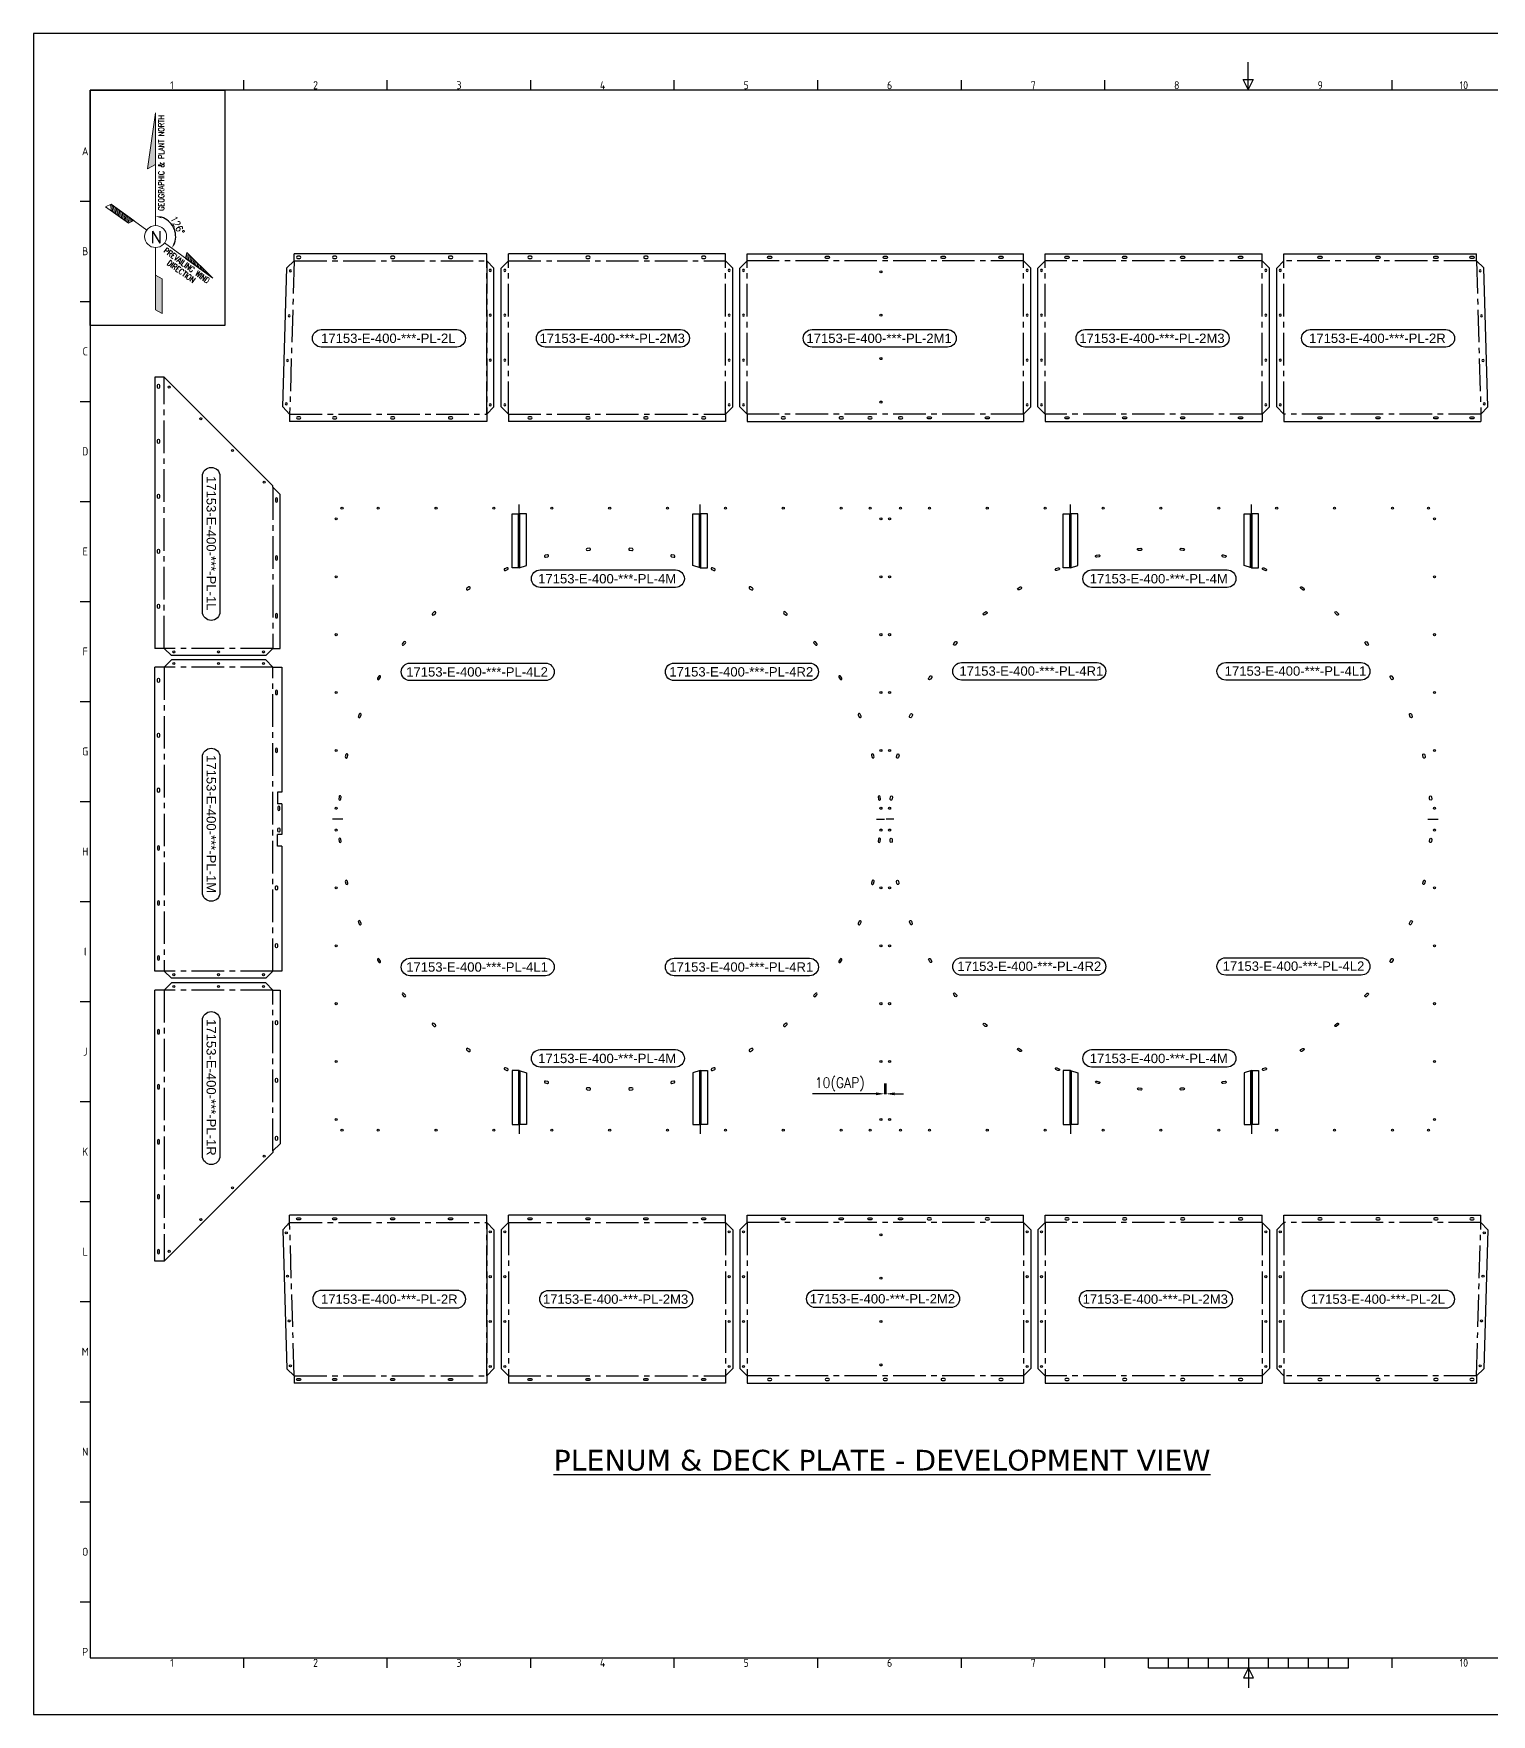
# Model space of a CAD drawing. Header units: inches. Extents: x 98758 to 118468, y 66787 to 119708.
# Drawn here: x 98836 to 108911, y 93180 to 104796 of the extents above; entities that cross this region are included whole.
import ezdxf
from ezdxf.enums import TextEntityAlignment as Align

# ---------------------------------------------------------------- set-up
doc = ezdxf.new("R2010")
doc.units = ezdxf.units.IN
doc.header["$MEASUREMENT"] = 0
doc.linetypes.add('CENTER2', pattern=[1.125, 0.75, -0.125, 0.125, -0.125])
doc.linetypes.add('HIDDEN2', pattern=[0.1875, 0.125, -0.0625])
for name, color, linetype in [('2', 2, 'HIDDEN2'), ('3-TEXT', 6, 'Continuous'), ('Border', 7, 'Continuous'), ('CADRE', 5, 'Continuous')]:
    doc.layers.add(name, color=color, linetype=linetype)
doc.styles.add('ISO Proportional', font='isocp.shx')
doc.styles.add('ROMANS', font='ROMANS.shx', dxfattribs={"width": 0.9})
doc.styles.add('ROMANT', font='romant', dxfattribs={"height": 400})
doc.styles.add('style10', font='swissl.ttf', dxfattribs={"height": 40})
doc.styles.add('ver', font='verdana.ttf')
doc.dimstyles.new('4', dxfattribs={"dimtxt": 70, "dimasz": 60, "dimexe": 3, "dimexo": 5, "dimgap": 12, "dimtad": 1, "dimdec": 0, "dimdsep": 46, "dimtxsty": 'ROMANS', "dimcen": 2.5, "dimclrd": 6, "dimclre": 6, "dimclrt": 2, "dimadec": 0, "dimazin": 0, "dimtfac": 1, "dimtdec": 0, "dimtmove": 0, "dimatfit": 3, "dimfxl": 1, "dimarcsym": 0})

# ---------------------------------------------------------------- blocks, each defined once
blk = doc.blocks.new('KADR')
at = {"layer": 'CADRE', "color": 2}
for p, q in [((231953, 8142), (231953, 8408)), ((222188, 8136), (222188, 8233)), ((223584, 8136), (223584, 8233)), ((224979, 8136), (224979, 8233)), ((226374, 8136), (226374, 8233)), ((227770, 8136), (227770, 8233)), ((229165, 8136), (229165, 8233)), ((230560, 8136), (230560, 8233)), ((231953, 8142), (231904, 8239)), ((231904, 8239), (232002, 8239)), ((232002, 8239), (231953, 8142)), ((233351, 8136), (233351, 8233)), ((220598, 7057), (220696, 7057)), ((220598, 6084), (220696, 6084)), ((220598, 5112), (220696, 5112)), ((220598, 4140), (220696, 4140)), ((220598, 3167), (220696, 3167)), ((220598, 2195), (220696, 2195)), ((220598, 1222), (220696, 1222)), ((220598, 250), (220696, 250)), ((220598, -722), (220696, -722)), ((220598, -1695), (220696, -1695)), ((220598, -2667), (220696, -2667)), ((220598, -3639), (220696, -3639)), ((220598, -4612), (220696, -4612)), ((220598, -5584), (220696, -5584)), ((220598, -6557), (220696, -6557)), ((222188, -7198), (222188, -7101)), ((223584, -7198), (223584, -7101)), ((224979, -7198), (224979, -7101)), ((226374, -7198), (226374, -7101)), ((227770, -7198), (227770, -7101)), ((229165, -7198), (229165, -7101)), ((230560, -7198), (230560, -7101)), ((230983, -7198), (230983, -7101)), ((231178, -7198), (231178, -7101)), ((231372, -7198), (231372, -7101)), ((231567, -7198), (231567, -7101)), ((231761, -7198), (231761, -7101)), ((231956, -7101), (231956, -7198)), ((232150, -7198), (232150, -7101)), ((232345, -7198), (232345, -7101)), ((232539, -7198), (232539, -7101)), ((232734, -7198), (232734, -7101)), ((232928, -7198), (232928, -7101)), ((233351, -7198), (233351, -7101)), ((230983, -7198), (232928, -7198)), ((231956, -7198), (231907, -7295)), ((231907, -7295), (232004, -7295)), ((232004, -7295), (231956, -7198)), ((231956, -7198), (231956, -7393))]:
    blk.add_line(p, q, dxfattribs=at)
at = {"layer": 'CADRE', "color": 1}
blk.add_lwpolyline([(220146, -7651), (243249, -7651), (243249, 8686), (220146, 8686)], close=True, dxfattribs=at)
at = {"layer": 'CADRE'}
blk.add_lwpolyline([(220696, -7101), (242699, -7101), (242699, 8136), (220696, 8136)], close=True, dxfattribs=at)
at = {"layer": 'CADRE', "color": 2, "style": 'ISO Proportional'}
for s, p in [('1', (221491, 8185)), ('2', (222886, 8185)), ('3', (224281, 8185)), ('4', (225677, 8185)), ('5', (227072, 8185)), ('6', (228467, 8185)), ('7', (229863, 8185)), ('8', (231258, 8185)), ('9', (232653, 8185)), ('10', (234049, 8185)), ('A', (220647, 7543)), ('B', (220647, 6571)), ('C', (220647, 5598)), ('D', (220647, 4626)), ('E', (220647, 3653)), ('F', (220647, 2681)), ('G', (220647, 1709)), ('H', (220647, 736)), ('I', (220647, -236)), ('J', (220647, -1209)), ('K', (220647, -2181)), ('L', (220647, -3153)), ('M', (220647, -4126)), ('N', (220647, -5098)), ('O', (220647, -6070)), ('P', (220647, -7043)), ('1', (221491, -7150)), ('2', (222886, -7150)), ('3', (224281, -7150)), ('4', (225677, -7150)), ('5', (227072, -7150)), ('6', (228467, -7150)), ('7', (229863, -7150)), ('10', (234049, -7150))]:
    blk.add_text(s, height=77.8, dxfattribs=at).set_placement(p, align=Align.MIDDLE)
blk = doc.blocks.new('FEGER')
for p, q in [((101494, 103259), (101429, 103259)), ((101429, 103259), (101429, 101385)), ((101494, 103259), (102245, 102508)), ((102245, 102498), (102245, 102508)), ((102245, 102498), (102295, 102448)), ((102295, 101385), (102295, 102448)), ((101494, 101385), (101429, 101385)), ((101494, 101385), (101544, 101335)), ((101494, 101385), (101544, 101335)), ((101494, 101255), (101544, 101305)), ((101494, 101255), (101544, 101305)), ((102195, 101335), (101544, 101335)), ((102195, 101305), (101544, 101305)), ((102245, 101385), (102195, 101335)), ((102245, 101385), (102195, 101335)), ((102245, 101255), (102195, 101305)), ((102245, 101255), (102195, 101305)), ((102245, 101385), (102295, 101385)), ((101429, 99155), (101429, 101255)), ((101494, 101255), (101429, 101255)), ((102245, 101255), (102305, 101255)), ((102305, 101255), (102305, 100391)), ((102305, 100391), (102276, 100391)), ((102276, 100391), (102276, 100311)), ((102305, 100311), (102276, 100311)), ((102305, 100311), (102305, 100098)), ((102305, 100098), (102276, 100098)), ((102276, 100018), (102276, 100098)), ((102305, 100018), (102276, 100018)), ((102305, 100018), (102305, 99155)), ((101494, 99155), (101429, 99155)), ((101494, 99155), (101544, 99105)), ((102195, 99105), (101544, 99105)), ((102245, 99155), (102195, 99105)), ((102305, 99155), (102245, 99155)), ((101429, 97151), (101429, 99024)), ((101494, 99024), (101429, 99024)), ((101494, 99024), (101544, 99074)), ((102195, 99074), (101544, 99074)), ((102245, 99024), (102195, 99074)), ((102245, 99024), (102295, 99024)), ((102295, 99024), (102295, 97962)), ((102245, 97912), (102295, 97962)), ((101494, 97151), (102245, 97902)), ((102245, 97912), (102245, 97902)), ((101494, 97151), (101429, 97151))]:
    blk.add_line(p, q)
at = {"color": 3, "linetype": 'CENTER2', "ltscale": 300}
for p, q in [((102245, 102498), (102245, 101385)), ((102245, 101385), (101494, 101385)), ((102245, 101385), (101494, 101385)), ((102245, 101255), (101494, 101255)), ((102245, 101255), (101494, 101255)), ((102245, 99155), (101494, 99155)), ((102245, 99024), (101494, 99024)), ((102245, 97912), (102245, 99024))]:
    blk.add_line(p, q, dxfattribs=at)
at = {"elevation": 0}
for points in [[(101461, 103187, -1), (101447, 103187), (101447, 103203, -1), (101461, 103203)], [(101461, 102807, -1), (101447, 102807), (101447, 102823, -1), (101461, 102823)], [(101461, 102427, -1), (101447, 102427), (101447, 102443, -1), (101461, 102443)], [(102277, 102418, 1), (102263, 102418), (102263, 102402, 1), (102277, 102402)], [(101461, 102047, -1), (101447, 102047), (101447, 102063, -1), (101461, 102063)], [(102277, 102018, 1), (102263, 102018), (102263, 102002, 1), (102277, 102002)], [(101461, 101667, -1), (101447, 101667), (101447, 101683, -1), (101461, 101683)], [(102277, 101618, 1), (102263, 101618), (102263, 101602, 1), (102277, 101602)], [(101461, 101156, -1), (101447, 101156), (101447, 101172, -1), (101461, 101172)], [(102277, 101088, 1), (102263, 101088), (102263, 101072, 1), (102277, 101072)], [(101461, 100776, -1), (101447, 100776), (101447, 100792, -1), (101461, 100792)], [(102277, 100688, 1), (102263, 100688), (102263, 100672, 1), (102277, 100672)], [(101461, 100397, -1), (101447, 100397), (101447, 100413, -1), (101461, 100413)], [(102292, 100288, 1), (102278, 100288), (102278, 100272, 1), (102292, 100272)], [(102292, 100122, -1), (102278, 100122), (102278, 100138, -1), (102292, 100138)], [(101461, 100013, 1), (101447, 100013), (101447, 99997, 1), (101461, 99997)], [(102277, 99722, -1), (102263, 99722), (102263, 99738, -1), (102277, 99738)], [(101461, 99633, 1), (101447, 99633), (101447, 99617, 1), (101461, 99617)], [(102277, 99322, -1), (102263, 99322), (102263, 99338, -1), (102277, 99338)], [(101461, 99253, 1), (101447, 99253), (101447, 99237, 1), (101461, 99237)], [(101461, 98743, 1), (101447, 98743), (101447, 98727, 1), (101461, 98727)], [(102277, 98791, -1), (102263, 98791), (102263, 98807, -1), (102277, 98807)], [(102277, 98391, -1), (102263, 98391), (102263, 98407, -1), (102277, 98407)], [(101461, 98363, 1), (101447, 98363), (101447, 98347, 1), (101461, 98347)], [(101461, 97983, 1), (101447, 97983), (101447, 97967, 1), (101461, 97967)], [(102277, 97991, -1), (102263, 97991), (102263, 98007, -1), (102277, 98007)], [(101461, 97603, 1), (101447, 97603), (101447, 97587, 1), (101461, 97587)], [(101461, 97223, 1), (101447, 97223), (101447, 97207, 1), (101461, 97207)]]:
    blk.add_lwpolyline(points, format="xyb", close=True, dxfattribs=at)
at = {"color": 3, "linetype": 'CENTER2', "ltscale": 300, "elevation": 0}
for points in [[(101494, 101385), (101494, 103259)], [(101494, 101255), (101494, 99155)], [(102245, 99155), (102245, 101255)], [(101494, 99024), (101494, 97151)]]:
    blk.add_lwpolyline(points, dxfattribs=at)
at = {"extrusion": (0.000187317, -7.99687e-05, 1)}
for centre in [(101527, 103191, 11), (101746, 102972, 11), (101965, 102753, 11), (102184, 102533, 11), (102184, 102533, 11)]:
    blk.add_circle(centre, 7, dxfattribs=at)
for centre in [(101559, 101360), (101559, 101280), (101869, 101360), (101869, 101280), (102179, 101360), (102179, 101280), (101559, 99130), (101869, 99130), (102179, 99130), (101559, 99049), (101869, 99049), (102179, 99049)]:
    blk.add_circle(centre, 7)
at = {"extrusion": (0.000187317, 7.99687e-05, 1)}
for centre in [(102184, 97876, 27), (102184, 97876, 27), (101965, 97657, 27), (101746, 97437, 27), (101527, 97218, 27)]:
    blk.add_circle(centre, 7, dxfattribs=at)
blk = doc.blocks.new('*U36')
blk.add_lwpolyline([(9, -6, 1), (7, 8), (-9, 6, 1), (-7, -8)], format="xyb", close=True)
blk = doc.blocks.new('*U37')
at = {"color": 0, "linetype": 'ByBlock', "lineweight": -2}
for p, rotation in [((104107, 102023), 8.999999999999984), ((104690, 102069), 350.9999999999999), ((104980, 102023), 341.9999999999999), ((103828, 101932), 17.99999999999999), ((105259, 101932), 332.9999999999999), ((103566, 101799), 27), ((105520, 101799), 324.0000000000001), ((103329, 101627), 35.99999999999999), ((105758, 101627), 314.9999999999999), ((103121, 101419), 45), ((105965, 101419), 305.9999999999999), ((102949, 101182), 54), ((106138, 101182), 296.9999999999999), ((102816, 100920), 62.99999999999998), ((106271, 100920), 287.9999999999999), ((102725, 100641), 71.99999999999997), ((106362, 100641), 278.9999999999999), ((102679, 100351), 81), ((106407, 100351), 270), ((102679, 100058), 90), ((106407, 100058), 260.9999999999999), ((102725, 99768), 99.00000000000001), ((106362, 99768), 251.9999999999999), ((102816, 99489), 108), ((106271, 99489), 242.9999999999999), ((102949, 99228), 117), ((106138, 99228), 233.9999999999999), ((103121, 98990), 126), ((105965, 98990), 225), ((103329, 98783), 135), ((105758, 98783), 215.9999999999999), ((103566, 98610), 144), ((105520, 98610), 206.9999999999999), ((103828, 98477), 153), ((104107, 98386), 162.0000000000001), ((104980, 98386), 189), ((105259, 98477), 198), ((104396, 98340), 171), ((104690, 98340), 180)]:
    blk.add_blockref('*U36', p, dxfattribs=dict(at, rotation=rotation))
blk.add_blockref('*U36', (104396, 102069), dxfattribs=at)
blk = doc.blocks.new('SDGDG')
at = {"extrusion": (-5.70364e-06, -8.6082e-08, 1)}
for p, q in [((100491, 97747), (100443, 97696, 0)), ((100443, 97696, 0), (100471, 96736, 0)), ((100523, 96688, 0), (100471, 96736, 0))]:
    blk.add_line(p, q, dxfattribs=at)
for p, q in [((101853, 97797), (100491, 97797)), ((100491, 97747), (100491, 97797)), ((101853, 97747), (101853, 97797)), ((101853, 97747), (101903, 97697)), ((101903, 97697), (101903, 96738, 0)), ((102003, 97747), (101953, 97697)), ((101953, 97697), (101953, 96738, 0)), ((103503, 97797), (102003, 97797)), ((102003, 97747), (102003, 97797)), ((103503, 97747), (103503, 97797)), ((103503, 97747), (103553, 97697)), ((103553, 97697), (103553, 96738, 0)), ((103653, 97747), (103603, 97697)), ((103603, 97697), (103603, 96738, 0)), ((103653, 97747), (103653, 97797)), ((103653, 97797), (105563, 97797)), ((105563, 97747), (105563, 97797)), ((105563, 97747), (105613, 97697)), ((105613, 97697), (105613, 96738, 0)), ((105713, 97747), (105663, 97697)), ((105663, 97697), (105663, 96738, 0)), ((105713, 97747), (105713, 97797)), ((105713, 97797), (107213, 97797)), ((107213, 97747), (107213, 97797)), ((107213, 97747), (107263, 97697)), ((107263, 97697), (107263, 96738, 0)), ((107363, 97747), (107313, 97697)), ((107313, 97697), (107313, 96738, 0)), ((107363, 97747), (107363, 97797)), ((107363, 97797), (108725, 97797)), ((108725, 97747), (108725, 97797)), ((100523, 96688, 0), (100523, 96638, 0)), ((101853, 96688, 0), (101903, 96738, 0)), ((101853, 96688), (101853, 96638)), ((102003, 96688, 0), (101953, 96738, 0)), ((102003, 96688, 0), (102003, 96638, 0)), ((103503, 96688, 0), (103553, 96738, 0)), ((103503, 96688, 0), (103503, 96638, 0)), ((103653, 96688, 0), (103603, 96738, 0)), ((103653, 96688, 0), (103653, 96638, 0)), ((105563, 96688, 0), (105613, 96738, 0)), ((105563, 96688, 0), (105613, 96738, 0)), ((105563, 96688, 0), (105563, 96638, 0)), ((105713, 96688, 0), (105663, 96738, 0)), ((105713, 96688, 0), (105663, 96738, 0)), ((105713, 96688, 0), (105713, 96638, 0)), ((107213, 96688, 0), (107263, 96738, 0)), ((107213, 96688, 0), (107213, 96638, 0)), ((107363, 96688, 0), (107313, 96738, 0)), ((107363, 96688, 0), (107313, 96738, 0)), ((107363, 96688), (107363, 96638)), ((108693, 96688, 0), (108693, 96638, 0)), ((101853, 96638), (100523, 96638, 0)), ((103503, 96638, 0), (102003, 96638, 0)), ((103653, 96638, 0), (105563, 96638, 0)), ((105713, 96638, 0), (107213, 96638, 0)), ((107363, 96638), (108693, 96638, 0))]:
    blk.add_line(p, q)
at = {"color": 3, "linetype": 'CENTER2', "ltscale": 300, "extrusion": (1.38082e-15, -0.000188999, 1)}
for p, q in [((100523, 96688, 0), (100491, 97747)), ((100491, 97747), (101853, 97747)), ((102003, 97747), (103503, 97747)), ((100523, 96688, 0), (101853, 96688, 0)), ((102003, 96688, 0), (103503, 96688, 0))]:
    blk.add_line(p, q, dxfattribs=at)
at = {"color": 3, "linetype": 'CENTER2', "ltscale": 300}
for p, q in [((101853, 96688, 0), (101853, 97747)), ((101853, 97747), (101853, 96688, 0)), ((102003, 97747), (102003, 96688, 0)), ((103503, 97747), (103503, 96688, 0)), ((103653, 97747), (103653, 96688, 0)), ((105563, 97747), (105563, 96688, 0)), ((105563, 97747), (105563, 96688, 0)), ((105713, 97747), (105713, 96688, 0)), ((107213, 97747), (107213, 96688, 0)), ((107363, 97747), (107363, 96688, 0))]:
    blk.add_line(p, q, dxfattribs=at)
at = {"color": 3, "linetype": 'CENTER2', "ltscale": 300, "extrusion": (-1.38086e-15, -0.000188999, 1)}
for p, q in [((105563, 97747), (103653, 97747)), ((105563, 96688, 0), (103653, 96688, 0))]:
    blk.add_line(p, q, dxfattribs=at)
at = {"color": 3, "linetype": 'CENTER2', "ltscale": 300, "extrusion": (-1.38082e-15, -0.000188999, 1)}
for p, q in [((107213, 97747), (105713, 97747)), ((108725, 97747), (107363, 97747)), ((108693, 96688, 0), (108725, 97747)), ((107213, 96688, 0), (105713, 96688, 0)), ((108693, 96688, 0), (107363, 96688, 0))]:
    blk.add_line(p, q, dxfattribs=at)
at = {"extrusion": (5.70364e-06, -8.6082e-08, 1)}
for p, q in [((108725, 97747), (108773, 97696, 0)), ((108773, 97696, 0), (108744, 96736, 0)), ((108693, 96688, 0), (108744, 96736, 0))]:
    blk.add_line(p, q, dxfattribs=at)
at = {"elevation": 0}
for points in [[(100561, 97779, -1), (100561, 97765), (100545, 97765, -1), (100545, 97779)], [(100811, 97779, -1), (100811, 97765), (100795, 97765, -1), (100795, 97779)], [(101211, 97779, -1), (101211, 97765), (101195, 97765, -1), (101195, 97779)], [(101611, 97779, -1), (101611, 97765), (101595, 97765, -1), (101595, 97779)], [(102161, 97779, -1), (102161, 97765), (102145, 97765, -1), (102145, 97779)], [(102561, 97779, -1), (102561, 97765), (102545, 97765, -1), (102545, 97779)], [(102961, 97779, -1), (102961, 97765), (102945, 97765, -1), (102945, 97779)], [(103361, 97779, -1), (103361, 97765), (103345, 97765, -1), (103345, 97779)], [(103911, 97779, -1), (103911, 97765), (103895, 97765, -1), (103895, 97779)], [(104311, 97779, -1), (104311, 97765), (104295, 97765, -1), (104295, 97779)], [(104511, 97779, -1), (104511, 97765), (104495, 97765, -1), (104495, 97779)], [(104721, 97779, -1), (104721, 97765), (104705, 97765, -1), (104705, 97779)], [(104905, 97779, 1), (104905, 97765), (104921, 97765, 1), (104921, 97779)], [(105305, 97779, 1), (105305, 97765), (105321, 97765, 1), (105321, 97779)], [(105855, 97779, 1), (105855, 97765), (105871, 97765, 1), (105871, 97779)], [(106255, 97779, 1), (106255, 97765), (106271, 97765, 1), (106271, 97779)], [(106655, 97779, 1), (106655, 97765), (106671, 97765, 1), (106671, 97779)], [(107055, 97779, 1), (107055, 97765), (107071, 97765, 1), (107071, 97779)], [(107605, 97779, 1), (107605, 97765), (107621, 97765, 1), (107621, 97779)], [(108005, 97779, 1), (108005, 97765), (108021, 97765, 1), (108021, 97779)], [(108405, 97779, 1), (108405, 97765), (108421, 97765, 1), (108421, 97779)], [(108655, 97779, 1), (108655, 97765), (108671, 97765, 1), (108671, 97779)], [(100561, 96670, -1), (100561, 96656), (100545, 96656, -1), (100545, 96670)], [(100811, 96670, -1), (100811, 96656), (100795, 96656, -1), (100795, 96670)], [(101211, 96670, -1), (101211, 96656), (101195, 96656, -1), (101195, 96670)], [(101611, 96670, -1), (101611, 96656), (101595, 96656, -1), (101595, 96670)], [(102161, 96670, -1), (102161, 96656), (102145, 96656, -1), (102145, 96670)], [(102561, 96670, -1), (102561, 96656), (102545, 96656, -1), (102545, 96670)], [(102961, 96670, -1), (102961, 96656), (102945, 96656, -1), (102945, 96670)], [(103361, 96670, -1), (103361, 96656), (103345, 96656, -1), (103345, 96670)], [(103800, 96670, 1), (103800, 96656), (103816, 96656, 1), (103816, 96670)], [(104200, 96670, 1), (104200, 96656), (104216, 96656, 1), (104216, 96670)], [(104600, 96670, 1), (104600, 96656), (104616, 96656, 1), (104616, 96670)], [(105000, 96670, 1), (105000, 96656), (105016, 96656, 1), (105016, 96670)], [(105400, 96670, 1), (105400, 96656), (105416, 96656, 1), (105416, 96670)], [(105855, 96670, 1), (105855, 96656), (105871, 96656, 1), (105871, 96670)], [(106255, 96670, 1), (106255, 96656), (106271, 96656, 1), (106271, 96670)], [(106655, 96670, 1), (106655, 96656), (106671, 96656, 1), (106671, 96670)], [(107055, 96670, 1), (107055, 96656), (107071, 96656, 1), (107071, 96670)], [(107605, 96670, 1), (107605, 96656), (107621, 96656, 1), (107621, 96670)], [(108005, 96670, 1), (108005, 96656), (108021, 96656, 1), (108021, 96670)], [(108405, 96670, 1), (108405, 96656), (108421, 96656, 1), (108421, 96670)], [(108655, 96670, 1), (108655, 96656), (108671, 96656, 1), (108671, 96670)]]:
    blk.add_lwpolyline(points, format="xyb", close=True, dxfattribs=at)
for centre in [(101878, 97683, 0), (101978, 97683, 0), (103528, 97683, 0), (103628, 97683, 0), (105588, 97683, 0), (105688, 97683, 0), (107238, 97683, 0), (107338, 97683, 0), (101878, 97373, 0), (101978, 97373, 0), (103528, 97373, 0), (103628, 97373, 0), (105588, 97373, 0), (105688, 97373, 0), (107238, 97373, 0), (107338, 97373, 0), (101878, 97063, 0), (101978, 97063, 0), (103528, 97063, 0), (103628, 97063, 0), (105588, 97063, 0), (105688, 97063, 0), (107238, 97063, 0), (107338, 97063, 0), (101878, 96753, 0), (101978, 96753, 0), (103528, 96753, 0), (103628, 96753, 0), (105588, 96753, 0), (105688, 96753, 0), (107238, 96753, 0), (107338, 96753, 0)]:
    blk.add_circle(centre, 7)
at = {"extrusion": (-5.70364e-06, -8.6082e-08, 1)}
for centre in [(100468, 97676, -1), (100477, 97376, -1), (100487, 97067, -1), (100496, 96757, -1)]:
    blk.add_circle(centre, 7, dxfattribs=at)
at = {"extrusion": (5.70364e-06, -8.6082e-08, 1)}
for centre in [(108748, 97676, 0), (108739, 97376, 1), (108729, 97067, 0), (108720, 96757, 0)]:
    blk.add_circle(centre, 7, dxfattribs=at)
blk = doc.blocks.new('*D39')
at = {"color": 6, "lineweight": -2, "transparency": 16777216}
blk.add_arc((95947, 101747), 204, 340.9364, 73.0668, dxfattribs=at)
at = {"color": 6, "transparency": 16777216}
for points in [[(96005, 101932), (96008, 101952), (95947, 101951)], [(96148, 101676), (96131, 101685), (96112, 101627)]]:
    blk.add_solid(points, dxfattribs=at)
at = {"layer": 'Defpoints', "color": 0, "transparency": 16777216}
for p in [(95947, 103003), (95947, 101859), (96149, 101768), (96037, 101681), (96529, 101324)]:
    blk.add_point(p, dxfattribs=at)
at = {"color": 2, "transparency": 16777216, "insert": (96170, 101861), "char_height": 70, "attachment_point": 5, "rotation": 297.0016, "style": 'ROMANS'}
blk.add_mtext('126°', dxfattribs=at)
blk = doc.blocks.new('*D519')
at = {"color": 6, "lineweight": -2, "transparency": 16777216}
for p, q in [((104657, 97469), (104219, 97469)), ((104717, 97540), (104717, 97466)), ((104727, 97469), (104717, 97469)), ((104727, 97540), (104727, 97466)), ((104787, 97469), (104847, 97469))]:
    blk.add_line(p, q, dxfattribs=at)
at = {"color": 6, "transparency": 16777216}
for points in [[(104657, 97479), (104657, 97459), (104717, 97469)], [(104787, 97479), (104787, 97459), (104727, 97469)]]:
    blk.add_solid(points, dxfattribs=at)
at = {"layer": 'Defpoints', "color": 0, "transparency": 16777216}
for p in [(104717, 97545), (104717, 97469), (104727, 97545)]:
    blk.add_point(p, dxfattribs=at)
at = {"color": 2, "transparency": 16777216, "insert": (104408, 97534), "char_height": 70, "attachment_point": 5, "style": 'ROMANS'}
blk.add_mtext('10(GAP)', dxfattribs=at)
blk = doc.blocks.new('RGER')
at = {"layer": 'Border'}
for points in [[(95946.8, 103003), (95863.6, 102435.4), (95947.1, 102479.5)], [(96013.6, 101318.5), (95946.8, 101353.6), (95946.8, 101001.2), (96013.6, 100966.1)]]:
    blk.add_hatch(color=1, dxfattribs=at).paths.add_polyline_path(points)
at = {"layer": 'Border', "color": 1, "linetype": 'Continuous', "lineweight": 0}
for p, q in [((95863.6, 102435.4), (95946.8, 103003)), ((95946.6, 102479.5), (95863.1, 102435.4)), ((95946.8, 101353.6), (96013.6, 101318.5)), ((96013.6, 101318.5), (96013.6, 100966.1)), ((96013.6, 100966.1), (95946.8, 101001.2))]:
    blk.add_line(p, q, dxfattribs=at)
at = {"layer": 'Border', "color": 3, "linetype": 'Continuous', "lineweight": 0}
for p, q in [((95946.8, 101858.6), (95946.8, 103003)), ((95439.1, 102048.7), (95493.9, 102075.8)), ((95439.1, 102048.7), (95493.9, 102075.8)), ((95670.1, 101881), (95439.1, 102048.7)), ((95670.1, 101881), (95439.1, 102048.7)), ((95488.3, 102073), (95499, 102005.2)), ((95493.9, 102075.8), (95856.4, 101812.6)), ((95493.9, 102075.8), (95724.9, 101908)), ((95501.9, 102070), (95513.9, 101994.5)), ((95516.8, 102059.2), (95528.7, 101983.7)), ((95531.7, 102048.4), (95543.6, 101972.9)), ((95546.5, 102037.6), (95558.4, 101962.1)), ((95561.4, 102026.8), (95573.3, 101951.3)), ((95576.2, 102016), (95588.2, 101940.5)), ((95591.1, 102005.2), (95603, 101929.7)), ((95606, 101994.4), (95617.9, 101918.9)), ((95620.8, 101983.6), (95632.8, 101908.1)), ((95635.7, 101972.8), (95647.6, 101897.3)), ((95650.6, 101962), (95662.5, 101886.5)), ((95665.4, 101951.2), (95676, 101883.9)), ((95680.3, 101940.4), (95688.3, 101890)), ((95695.1, 101929.6), (95700.5, 101896)), ((95710, 101918.8), (95712.7, 101902)), ((95724.9, 101908), (95670.1, 101881)), ((95724.9, 101908), (95670.1, 101881)), ((95946.8, 101001.2), (95946.8, 101634.8)), ((96037.3, 101681.1), (96529.3, 101323.7)), ((96263.5, 101583.6), (96251.6, 101525.4)), ((96263.5, 101583.6), (96529.2, 101323.7)), ((96529.2, 101323.7), (96263.5, 101583.6)), ((96252.1, 101524.9), (96529.2, 101323.7)), ((96254, 101534.8), (96256, 101522.1)), ((96261.3, 101572.1), (96270.9, 101511.3)), ((96274.3, 101573.1), (96285.7, 101500.5)), ((96289.8, 101557.9), (96300.6, 101489.7)), ((96305.4, 101542.6), (96315.4, 101478.9)), ((96320.9, 101527.4), (96330.3, 101468.1)), ((96336.5, 101512.2), (96345.2, 101457.3)), ((96352.1, 101497), (96360, 101446.5)), ((96367.6, 101481.8), (96374.9, 101435.8)), ((96383.2, 101466.5), (96389.7, 101425)), ((96398.7, 101451.3), (96404.6, 101414.2)), ((96414.3, 101436.1), (96419.5, 101403.4)), ((96429.9, 101420.9), (96434.3, 101392.6)), ((96445.4, 101405.6), (96449.2, 101381.8)), ((95946.8, 101353.6), (96013.6, 101318.5)), ((96013.6, 101318.5), (96013.6, 100966.1)), ((96461, 101390.4), (96464.1, 101371)), ((96476.6, 101375.2), (96478.9, 101360.2)), ((96492.1, 101360), (96493.8, 101349.4)), ((96507.7, 101344.8), (96508.6, 101338.6)), ((96523.2, 101329.5), (96523.5, 101327.8)), ((96013.6, 100966.1), (95946.8, 101001.2))]:
    blk.add_line(p, q, dxfattribs=at)
blk.add_ellipse((95946.8, 101746.8), major_axis=(-79.1, -79.1), ratio=1, start_param=3.9269908, end_param=10.2101761, dxfattribs=at)
at = {"layer": 'Border', "color": 2, "style": 'ROMANS', "width": 0.8}
for s, height, rotation, p in [('GEOGRAPHIC & PLANT NORTH', 57.811, 90, (96003.9, 102494.2)), ('PREVAILING WIND', 57.811, 324, (96262.6, 101452.5)), ('DIRECTION', 57.81, 324, (96206.7, 101391.6))]:
    blk.add_text(s, height=height, rotation=rotation, dxfattribs=at).set_placement(p, align=Align.MIDDLE)
at = {"layer": 'Border', "color": 3, "linetype": 'Continuous', "lineweight": 0, "style": 'ROMANT'}
blk.add_text('N', height=123.2, rotation=180.03323, dxfattribs=at).set_placement((96014.3, 101801.7))
dim = blk.add_angular_dim_2l(base=(96149.5, 101768.1), line1=((95946.8, 101858.6), (95946.8, 103003)), line2=((96037.3, 101681.1), (96529.3, 101323.7)), dimstyle='4')
dim.commit()
dim.dimension.update_dxf_attribs({"geometry": '*D39', "text_midpoint": (96170.3, 101860.6)})

msp = doc.modelspace()

# ---------------------------------------------------------------- linework, layer by layer
for p, q in [((102192.3, 101103), (102192.3, 101540.5)), ((102192.3, 101103), (102192.3, 101540.5)), ((103442.3, 101103), (103442.3, 101540.5)), ((103442.3, 101103), (103442.3, 101540.5)), ((106002.3, 101103), (106002.3, 101540.5)), ((106002.3, 101103), (106002.3, 101540.5)), ((107252.3, 101103), (107252.3, 101540.5)), ((107252.3, 101103), (107252.3, 101540.5)), ((102142.3, 101103), (102142.3, 101478)), ((102142.3, 101478), (102192.3, 101478)), ((102187.3, 101103), (102187.3, 101478)), ((102242.3, 101478), (102192.3, 101478)), ((102197.3, 101104.7), (102197.3, 101478)), ((102242.3, 101120.1), (102242.3, 101478)), ((103392.3, 101120.1), (103392.3, 101478)), ((103392.3, 101478), (103442.3, 101478)), ((103437.3, 101104.7), (103437.3, 101478)), ((103492.3, 101478), (103442.3, 101478)), ((103447.3, 101103), (103447.3, 101478)), ((103492.3, 101103), (103492.3, 101478)), ((105952.3, 101103), (105952.3, 101478)), ((105952.3, 101478), (106002.3, 101478)), ((105997.3, 101103), (105997.3, 101478)), ((106052.3, 101478), (106002.3, 101478)), ((106007.3, 101104.7), (106007.3, 101478)), ((106052.3, 101120.1), (106052.3, 101478)), ((107202.3, 101120.1), (107202.3, 101478)), ((107202.3, 101478), (107252.3, 101478)), ((107247.3, 101104.7), (107247.3, 101478)), ((107302.3, 101478), (107252.3, 101478)), ((107257.3, 101103), (107257.3, 101478)), ((107302.3, 101103), (107302.3, 101478)), ((102192.3, 101103), (102142.3, 101103)), ((102192.3, 101103), (102242.3, 101120.1)), ((103442.3, 101103), (103392.3, 101120.1)), ((103442.3, 101103), (103492.3, 101103)), ((106002.3, 101103), (105952.3, 101103)), ((106002.3, 101103), (106052.3, 101120.1)), ((107252.3, 101103), (107202.3, 101120.1)), ((107252.3, 101103), (107302.3, 101103)), ((102192.3, 97631.1), (102142.3, 97631.1)), ((102142.3, 97631.1), (102142.3, 97256.1)), ((102187.3, 97631.1), (102187.3, 97256.1)), ((102192.3, 97631.1), (102192.3, 97193.5)), ((102192.3, 97631.1), (102242.3, 97613.9)), ((102197.3, 97629.4), (102197.3, 97256.1)), ((102242.3, 97613.9), (102242.3, 97256.1)), ((103442.3, 97631.1), (103392.3, 97613.9)), ((103392.3, 97613.9), (103392.3, 97256.1)), ((103437.3, 97629.4), (103437.3, 97256.1)), ((103442.3, 97631.1), (103442.3, 97193.5)), ((103442.3, 97631.1), (103492.3, 97631.1)), ((103447.3, 97631.1), (103447.3, 97256.1)), ((103492.3, 97631.1), (103492.3, 97256.1)), ((106002.3, 97631.1), (105952.3, 97631.1)), ((105952.3, 97631.1), (105952.3, 97256.1)), ((105997.3, 97631.1), (105997.3, 97256.1)), ((106002.3, 97631.1), (106002.3, 97193.5)), ((106002.3, 97631.1), (106052.3, 97613.9)), ((106007.3, 97629.4), (106007.3, 97256.1)), ((106052.3, 97613.9), (106052.3, 97256.1)), ((107252.3, 97631.1), (107202.3, 97613.9)), ((107202.3, 97613.9), (107202.3, 97256.1)), ((107247.3, 97629.4), (107247.3, 97256.1)), ((107252.3, 97631.1), (107252.3, 97193.5)), ((107252.3, 97631.1), (107302.3, 97631.1)), ((107257.3, 97631.1), (107257.3, 97256.1)), ((107302.3, 97631.1), (107302.3, 97256.1)), ((102142.3, 97256.1), (102192.3, 97256.1)), ((102242.3, 97256.1), (102192.3, 97256.1)), ((103392.3, 97256.1), (103442.3, 97256.1)), ((103492.3, 97256.1), (103442.3, 97256.1)), ((105952.3, 97256.1), (106002.3, 97256.1)), ((106052.3, 97256.1), (106002.3, 97256.1)), ((107202.3, 97256.1), (107252.3, 97256.1)), ((107302.3, 97256.1), (107252.3, 97256.1))]:
    msp.add_line(p, q)
at = {"color": 7}
for p, q in [((100972.3, 99367), (100902.3, 99367)), ((104662.3, 99367), (104717.3, 99367)), ((104782.3, 99367), (104727.3, 99367)), ((108472.3, 99367), (108542.3, 99367))]:
    msp.add_line(p, q, dxfattribs=at)
at = {"color": 2}
msp.add_lwpolyline([(99226.9, 104404.6), (100157.5, 104404.6), (100157.5, 102778.4), (99226.9, 102778.4)], close=True, dxfattribs=at)
at = {"elevation": 0}
for points in [[(102390.2, 101180.4, 1), (102386.9, 101194), (102371.4, 101190.3, 1), (102374.6, 101176.7)], [(102679.1, 101224.9, 1), (102678, 101238.9), (102662.1, 101237.6, 1), (102663.2, 101223.7)], [(102971.5, 101223.7, 1), (102972.6, 101237.6), (102956.6, 101238.9, 1), (102955.5, 101224.9)], [(103260, 101176.7, 1), (103263.3, 101190.3), (103247.7, 101194, 1), (103244.5, 101180.4)], [(102111.8, 101091.3, 1), (102106.4, 101104.2), (102091.6, 101098.1, 1), (102097, 101085.2)], [(103537.7, 101085.2, 1), (103543, 101098.1), (103528.2, 101104.2, 1), (103522.9, 101091.3)], [(101850.7, 100959.7, 1), (101843.4, 100971.6), (101829.8, 100963.3, 1), (101837.1, 100951.3)], [(103797.6, 100951.3, 1), (103804.9, 100963.3), (103791.2, 100971.6, 1), (103783.9, 100959.7)], [(101613.5, 100788.9, 1), (101604.4, 100799.5), (101592.2, 100789.1, 1), (101601.3, 100778.5)], [(104033.3, 100778.5, 1), (104042.4, 100789.1), (104030.3, 100799.5, 1), (104021.2, 100788.9)], [(101405.9, 100583, 1), (101395.2, 100592.1), (101384.9, 100580, 1), (101395.5, 100570.9)], [(104239.2, 100570.9, 1), (104249.8, 100580), (104239.4, 100592.1, 1), (104228.8, 100583)], [(101233, 100347.3, 1), (101221.1, 100354.6), (101212.7, 100340.9, 1), (101224.7, 100333.6)], [(104410, 100333.6, 1), (104421.9, 100340.9), (104413.6, 100354.6, 1), (104401.6, 100347.3)], [(101099.2, 100087.4, 1), (101086.3, 100092.7), (101080.2, 100077.9, 1), (101093.1, 100072.6)], [(104541.6, 100072.6, 1), (104554.5, 100077.9), (104548.4, 100092.7, 1), (104535.5, 100087.4)], [(101007.7, 99809.7, 1), (100994.1, 99813), (100990.3, 99797.4, 1), (101003.9, 99794.2)], [(104630.7, 99794.2, 1), (104644.3, 99797.4), (104640.6, 99813, 1), (104627, 99809.7)], [(100960.7, 99521.2, 1), (100946.7, 99522.3), (100945.5, 99506.3, 1), (100959.4, 99505.2)], [(104675.2, 99505.2, 1), (104689.2, 99506.3), (104687.9, 99522.3, 1), (104674, 99521.2)], [(100959.4, 99228.8, 1), (100945.5, 99227.7), (100946.7, 99211.8, 1), (100960.7, 99212.9)], [(104674, 99212.9, 1), (104687.9, 99211.8), (104689.2, 99227.7, 1), (104675.2, 99228.8)], [(101003.9, 98939.9, 1), (100990.3, 98936.6), (100994.1, 98921.1, 1), (101007.7, 98924.3)], [(104627, 98924.3, 1), (104640.6, 98921.1), (104644.3, 98936.6, 1), (104630.7, 98939.9)], [(101093.1, 98661.5, 1), (101080.2, 98656.1), (101086.3, 98641.3, 1), (101099.2, 98646.7)], [(104535.5, 98646.7, 1), (104548.4, 98641.3), (104554.5, 98656.1, 1), (104541.6, 98661.5)], [(101224.7, 98400.4, 1), (101212.7, 98393.1), (101221.1, 98379.5, 1), (101233, 98386.8)], [(104401.6, 98386.8, 1), (104413.6, 98379.5), (104421.9, 98393.1, 1), (104410, 98400.4)], [(101395.5, 98163.2, 1), (101384.9, 98154.1), (101395.2, 98141.9, 1), (101405.9, 98151)], [(104228.8, 98151, 1), (104239.4, 98141.9), (104249.8, 98154.1, 1), (104239.2, 98163.2)], [(101601.3, 97955.6, 1), (101592.2, 97944.9), (101604.4, 97934.6, 1), (101613.5, 97945.2)], [(104021.2, 97945.2, 1), (104030.3, 97934.6), (104042.4, 97944.9, 1), (104033.3, 97955.6)], [(101837.1, 97782.7, 1), (101829.8, 97770.8), (101843.4, 97762.5, 1), (101850.7, 97774.4)], [(103783.9, 97774.4, 1), (103791.2, 97762.5), (103804.9, 97770.8, 1), (103797.6, 97782.7)], [(102097, 97648.9, 1), (102091.6, 97636), (102106.4, 97629.9, 1), (102111.8, 97642.8)], [(103522.9, 97642.8, 1), (103528.2, 97629.9), (103543, 97636, 1), (103537.7, 97648.9)], [(102374.6, 97557.4, 1), (102371.4, 97543.8), (102386.9, 97540, 1), (102390.2, 97553.6)], [(102663.2, 97510.4, 1), (102662.1, 97496.5), (102678, 97495.2, 1), (102679.1, 97509.2)], [(102955.5, 97509.2, 1), (102956.6, 97495.2), (102972.6, 97496.5, 1), (102971.5, 97510.4)], [(103244.5, 97553.6, 1), (103247.7, 97540), (103263.3, 97543.8, 1), (103260, 97557.4)]]:
    msp.add_lwpolyline(points, format="xyb", close=True, dxfattribs=at)
at = {"extrusion": (0.000154193, -2.22898e-12, 1)}
for centre in [(104692.3, 103149.7, 15.9), (104692.3, 102849.7, 16), (104692.3, 102549.7, 16.1), (104692.3, 102249.7, 15.9)]:
    msp.add_circle(centre, 7, dxfattribs=at)
for centre in [(100967.3, 101515.5), (101217.3, 101515.5), (101617.3, 101515.5), (102017.3, 101515.5), (102417.3, 101515.5), (102817.3, 101515.5), (103217.3, 101515.5), (103617.3, 101515.5), (104017.3, 101515.5), (104417.3, 101515.5), (104617.3, 101515.5), (104827.3, 101515.5), (105027.3, 101515.5), (105427.3, 101515.5), (105827.3, 101515.5), (106227.3, 101515.5), (106627.3, 101515.5), (107027.3, 101515.5), (107427.3, 101515.5), (107827.3, 101515.5), (108227.3, 101515.5), (108477.3, 101515.5), (100927.3, 101442), (104692.3, 101442), (104752.3, 101442), (108517.3, 101442), (100927.3, 101042), (104692.3, 101042), (104752.3, 101042), (108517.3, 101042), (100927.3, 100642), (104692.3, 100642), (104752.3, 100642), (108517.3, 100642), (100927.3, 100242), (104692.3, 100242), (104752.3, 100242), (108517.3, 100242), (100927.3, 99842), (100927.3, 99842), (104692.3, 99842), (104692.3, 99842), (104752.3, 99842), (104752.3, 99842), (108517.3, 99842), (108517.3, 99842), (100927.3, 99442), (104692.3, 99442), (104752.3, 99442), (104752.3, 99442), (108517.3, 99442), (100927.3, 99292), (104692.3, 99292), (104752.3, 99292), (108517.3, 99292), (100927.3, 98892), (100927.3, 98892), (104692.3, 98892), (104692.3, 98892), (104752.3, 98892), (104752.3, 98892), (108517.3, 98892), (108517.3, 98892), (100927.3, 98492), (104692.3, 98492), (104752.3, 98492), (108517.3, 98492), (100927.3, 98092), (104692.3, 98092), (104752.3, 98092), (108517.3, 98092), (100927.3, 97692), (104692.3, 97692), (104752.3, 97692), (108517.3, 97692), (100927.3, 97292), (100967.3, 97218.5), (101217.3, 97218.5), (101617.3, 97218.5), (102017.3, 97218.5), (102417.3, 97218.5), (102817.3, 97218.5), (103217.3, 97218.5), (103617.3, 97218.5), (104017.3, 97218.5), (104417.3, 97218.5), (104617.3, 97218.5), (104692.3, 97292), (104752.3, 97292), (104827.3, 97218.5), (105027.3, 97218.5), (105427.3, 97218.5), (105827.3, 97218.5), (106227.3, 97218.5), (106627.3, 97218.5), (107027.3, 97218.5), (107427.3, 97218.5), (107827.3, 97218.5), (108227.3, 97218.5), (108477.3, 97218.5), (108517.3, 97292)]:
    msp.add_circle(centre, 7)
at = {"extrusion": (0.000154193, 2.22898e-12, 1)}
for centre in [(104692.3, 96495.2, 15.9), (104692.3, 96195.2, 16.1), (104692.3, 95895.2, 16), (104692.3, 95595.2, 15.9)]:
    msp.add_circle(centre, 7, dxfattribs=at)
at = {"layer": '2', "color": 8, "linetype": 'ByBlock'}
for points in [[(100823.7, 102750.7), (101760.1, 102750.7, -1), (101760.1, 102629.8), (100823.7, 102629.8, -1), (100823.7, 102750.7)], [(102371.2, 102750.7), (103307.6, 102750.7, -1), (103307.6, 102629.8), (102371.2, 102629.8, -1), (102371.2, 102750.7)], [(104215.9, 102750.7), (105152.3, 102750.7, -1), (105152.3, 102629.8), (104215.9, 102629.8, -1), (104215.9, 102750.7)], [(106101.4, 102750.7), (107037.8, 102750.7, -1), (107037.8, 102629.8), (106101.4, 102629.8, -1), (106101.4, 102750.7)], [(107659.6, 102750.7), (108596, 102750.7, -1), (108596, 102629.8), (107659.6, 102629.8, -1), (107659.6, 102750.7)], [(100124, 101737.5), (100124, 100801.1, -1), (100003, 100801.1), (100003, 101737.5, -1), (100124, 101737.5)], [(102336.5, 101089.1), (103272.9, 101089.1, -1), (103272.9, 100968.2), (102336.5, 100968.2, -1), (102336.5, 101089.1)], [(106148.6, 101089.1), (107085, 101089.1, -1), (107085, 100968.2), (106148.6, 100968.2, -1), (106148.6, 101089.1)], [(101437.1, 100445.2), (102373.5, 100445.2, -1), (102373.5, 100324.2), (101437.1, 100324.2, -1), (101437.1, 100445.2)], [(103263, 100445.8), (104199.4, 100445.8, -1), (104199.4, 100324.8), (103263, 100324.8, -1), (103263, 100445.8)], [(106185.6, 100328.3), (105249.2, 100328.3, -1), (105249.2, 100449.2), (106185.6, 100449.2, -1), (106185.6, 100328.3)], [(108011.6, 100328.3), (107075.2, 100328.3, -1), (107075.2, 100449.2), (108011.6, 100449.2, -1), (108011.6, 100328.3)], [(100124, 99796.6), (100124, 98860.3, -1), (100003, 98860.3), (100003, 99796.6, -1), (100124, 99796.6)], [(101437.1, 98405.8), (102373.5, 98405.8, -1), (102373.5, 98284.9), (101437.1, 98284.9, -1), (101437.1, 98405.8)], [(103263, 98405.8), (104199.4, 98405.8, -1), (104199.4, 98284.9), (103263, 98284.9, -1), (103263, 98405.8)], [(106185.6, 98288.3), (105249.2, 98288.3, -1), (105249.2, 98409.3), (106185.6, 98409.3, -1), (106185.6, 98288.3)], [(108011.6, 98288.9), (107075.2, 98288.9, -1), (107075.2, 98409.8), (108011.6, 98409.8, -1), (108011.6, 98288.9)], [(100124, 97976.9), (100124, 97040.6, -1), (100003, 97040.6), (100003, 97976.9, -1), (100124, 97976.9)], [(102336.5, 97774.1), (103272.9, 97774.1, -1), (103272.9, 97653.2), (102336.5, 97653.2, -1), (102336.5, 97774.1)], [(106148.6, 97774.1), (107085, 97774.1, -1), (107085, 97653.2), (106148.6, 97653.2, -1), (106148.6, 97774.1)], [(101761.9, 96110.5), (100825.6, 96110.5, 1), (100825.6, 95989.6), (101761.9, 95989.6, 1), (101761.9, 96110.5)], [(102394.3, 96110.5), (103330.7, 96110.5, -1), (103330.7, 95989.6), (102394.3, 95989.6, -1), (102394.3, 96110.5)], [(104239, 96112.9), (105175.4, 96112.9, -1), (105175.4, 95992), (104239, 95992, -1), (104239, 96112.9)], [(106124.5, 96110.5), (107060.9, 96110.5, -1), (107060.9, 95989.6), (106124.5, 95989.6, -1), (106124.5, 96110.5)], [(108597.9, 96110.5), (107661.5, 96110.5, 1), (107661.5, 95989.6), (108597.9, 95989.6, 1), (108597.9, 96110.5)]]:
    msp.add_lwpolyline(points, format="xyb", dxfattribs=at)

# ---------------------------------------------------------------- block references
at = {"color": 11, "xscale": 0.7109727904720456, "yscale": 0.7109727904720456, "zscale": 0.7109727904720456}
msp.add_blockref('KADR', (-57681.6, 98620), dxfattribs=at)
at = {"xscale": 0.6804, "yscale": 0.6804, "zscale": 0.6804}
msp.add_blockref('RGER', (34396.8, 34164.9), dxfattribs=at)
at = {"xscale": -1, "rotation": 180}
msp.add_blockref('SDGDG', (114.4, 199912.6), dxfattribs=at)
for name, p in [('FEGER', (-1754.7, -837.6)), ('SDGDG', (114.4, -1167.7))]:
    msp.add_blockref(name, p)
at = {"xscale": -1}
msp.add_blockref('*U37', (211170.5, -837.6), dxfattribs=at)

# ---------------------------------------------------------------- texts
at = {"layer": '3-TEXT', "color": 2, "style": 'style10'}
for s, p in [('17153-E-400-***-PL-2L', (101287.4, 102690.2)), ('17153-E-400-***-PL-2M3', (102834.9, 102690.2)), ('17153-E-400-***-PL-2M1', (104679.6, 102690.2)), ('17153-E-400-***-PL-2M3', (106565.1, 102690.2)), ('17153-E-400-***-PL-2R', (108123.3, 102690.2)), ('17153-E-400-***-PL-4M', (102800.2, 101028.6)), ('17153-E-400-***-PL-4M', (106612.3, 101028.6)), ('17153-E-400-***-PL-4L2', (101900.8, 100384.6)), ('17153-E-400-***-PL-4R2', (103726.7, 100385.2)), ('17153-E-400-***-PL-4R1', (105731.6, 100390.6)), ('17153-E-400-***-PL-4L1', (107557.6, 100390.6)), ('17153-E-400-***-PL-4R2', (105717.5, 98350.6)), ('17153-E-400-***-PL-4L2', (107543.5, 98351.2)), ('17153-E-400-***-PL-4L1', (101900.8, 98345.3)), ('17153-E-400-***-PL-4R1', (103726.7, 98345.3)), ('17153-E-400-***-PL-4M', (102800.2, 97713.6)), ('17153-E-400-***-PL-4M', (106612.3, 97713.6)), ('17153-E-400-***-PL-2R', (101294.1, 96050)), ('17153-E-400-***-PL-2M3', (102858, 96050)), ('17153-E-400-***-PL-2M2', (104702.7, 96052.4)), ('17153-E-400-***-PL-2M3', (106588.2, 96050)), ('17153-E-400-***-PL-2L', (108126.3, 96050))]:
    msp.add_text(s, height=64.68, dxfattribs=at).set_placement(p, align=Align.MIDDLE_CENTER)
for s, p in [('17153-E-400-***-PL-1L', (100063.4, 101273.8)), ('17153-E-400-***-PL-1M', (100063.4, 99333)), ('17153-E-400-***-PL-1R', (100063.4, 97513.3))]:
    msp.add_text(s, height=64.68, rotation=270, dxfattribs=at).set_placement(p, align=Align.MIDDLE_CENTER)
at = {"layer": '3-TEXT', "color": 2, "style": 'ver'}
msp.add_text('%%UPLENUM & DECK PLATE - DEVELOPMENT VIEW', height=143, dxfattribs=at).set_placement((102429.9, 94865.7))

# ---------------------------------------------------------------- dimensions: what is measured, and where the dimension line sits
dim = msp.add_linear_dim(base=(104717.3, 97468.7), p1=(104727.3, 97544.6), p2=(104717.3, 97544.6), text='<>(GAP)', dimstyle='4')
dim.commit()
dim.dimension.update_dxf_attribs({"geometry": '*D519', "text_midpoint": (104408.3, 97534.1)})

doc.saveas('drawing.dxf')
